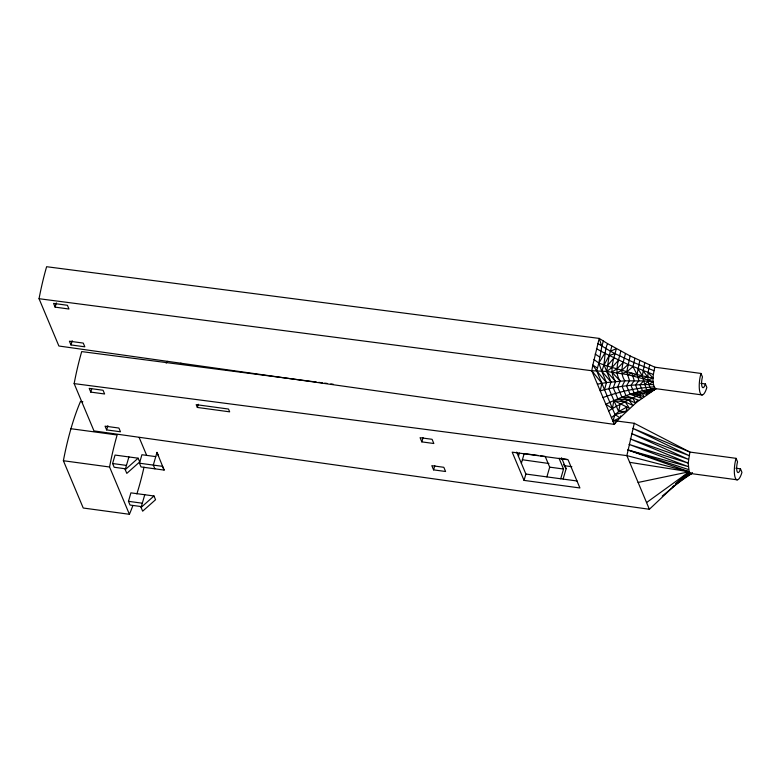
<?xml version="1.0" encoding="UTF-8"?>
<svg xmlns="http://www.w3.org/2000/svg" width="781" height="781" viewBox="0 0 781 781"><rect width="100%" height="100%" fill="white"/><g stroke="black" fill="none" stroke-linecap="round" stroke-linejoin="round"><path stroke-width="1.17" d="M620.758 415.843L619.948 417.806L614.276 424.386L58.887 346.012L39.05 298.713A120.372 35.428 -82.3 0 1 46.616 266.712L599.203 338.407L607.54 343.611C603.567 352.426 605.988 362.462 601.692 371.073L606.427 382.573L604.523 389.739L615.038 414.584L619.948 417.806L636.447 402.391L656.04 388.684L702.217 394.952M655.435 388.469L653.414 389.719L656.284 388.518L652.545 390.48L656.04 388.684L654.966 388.264C651.452 381.889 653.385 373.933 654.82 367.187L630.14 355.97L607.54 343.611M627.055 409.254L626.157 411.441L618.65 411.597L608.868 388.733L610.996 381.968L606.72 371.463L609.209 355.521L611.865 346.159M649.743 365.039C647.41 372.869 646.707 381.655 650.817 388.987L653.785 390.149L655.503 388.479C638.165 390.549 621.481 396.66 605.841 404.265L612.46 408.502C626.352 400.907 640.43 393.673 655.503 388.479M651.52 391.613L646.658 389.826L643.671 380.933L624.878 380.825L606.427 382.573L596.704 370.829L598.832 363.087L601.819 346.471L599.203 338.407L592.828 365.078L596.704 370.829L601.887 383.305L600.208 390.851C616.072 386.556 632.522 384.447 648.952 384.555L653.111 381.684L643.671 380.933L639.971 384.711L642.509 390.773L645.858 392.189L651.52 391.613L651.608 390.949M644.725 362.853L642.304 375.837L643.671 380.933M639.785 360.607L637.023 374.577L638.956 380.728L635.48 384.955L638.37 391.837L647 394.542L647.693 392.999M613.817 400.526L629.457 408.356L625.366 402.069L613.817 400.526L612.46 408.502L608.653 410.972M615.311 422.462L614.276 424.386L591.773 370.731L592.828 365.078L597.465 368.076M630.14 355.97L626.713 371.902L629.554 380.679L626.538 385.775L630.111 394.298L641.718 398.32L638.799 394.903L634.231 393.009L632.571 389.455L630.999 385.316L634.25 380.64L631.868 373.24L627.143 374.538L606.72 371.463L591.773 370.731L39.05 298.713M634.289 423.292L626.86 455.626L649.372 509.28L689.174 471.773L688.178 463.104L689.906 452.072L634.289 423.292L616.15 420.939M625.435 353.578C623.404 362.53 619.011 372.303 624.878 380.825L622.086 386.351L626.001 395.694L639.053 400.341M611.464 417.679L618.65 411.597L620.182 403.865M620.817 351.147C618.542 360.988 613.681 371.736 620.221 381.089L617.654 387.034L621.92 397.197L635.695 403.006L632.522 398.017L621.92 397.197M621.998 373.543L626.713 371.902L632.991 366.601L634.924 358.313M597.787 343.484L610.478 351.255L616.297 348.668C613.788 359.455 608.37 371.239 615.594 381.47L613.251 387.825L617.859 398.808L632.883 405.339L629.027 400.194L617.859 398.808M601.819 346.471L603.313 341.024M55.129 307.138L53.557 303.409L67.41 305.283L68.972 309.022L55.129 307.138L56.349 302.901M70.983 344.938L69.411 341.199L83.264 343.084L84.826 346.813L70.983 344.938L72.203 340.701M90.772 392.101L89.2 388.372L103.053 390.246L104.615 393.985L90.772 392.101L91.689 388.928M106.626 429.901L105.054 426.162L118.907 428.047L120.479 431.776L106.626 429.901L107.846 425.665M125.712 468.825L114.172 467.263L112.61 463.524L115.051 455.059L138.139 458.193L139.701 461.922L126.805 473.374L125.233 469.645L128.904 456.934M141.576 506.625L130.027 505.053L128.465 501.324L130.905 492.85L153.994 495.984L155.556 499.723L142.659 511.174L141.088 507.435L144.758 494.734M154.882 468.825L153.31 465.085L156.981 452.384L164.117 470.074L141.029 466.94L139.467 463.211L141.908 454.737L155.761 456.621M197.349 407.448L196.177 404.646L228.501 409.039L229.673 411.841L197.349 407.448L198.267 404.275M421.838 441.88L420.08 437.682L432.078 439.303L433.845 443.51L421.838 441.88L423.058 437.643M433.582 469.869L431.825 465.671L443.823 467.302L445.59 471.499L433.582 469.869L434.802 465.642M518.438 456.309L519.375 453.058M521.376 463.309L524.188 453.566L538.187 455.469M524.041 480.393L512.199 452.16L568.06 459.745L579.912 487.969L524.041 480.393L525.877 474.038L516.671 452.111M546.885 476.888L549.697 467.145L545.187 456.416L540.52 455.782M560.729 478.773L563.54 469.03L559.04 458.301L567.211 459.404M563.179 478.88L566.118 468.717L561.519 457.773M617.039 421.066L612.87 421.037L615.038 414.584L626.157 411.441L626.821 407.086L618.65 411.597M647 394.542L645.858 392.189L646.658 389.826M636.447 402.391L637.14 400.682M653.375 374.47L628.09 364.502L604.816 353.256L598.832 363.087L601.692 371.073L610.996 381.968M593.95 359.514L598.832 363.087L607.169 366.035L613.925 357.962M618.552 360.187L611.904 367.568L606.72 371.463L615.594 381.47M623.277 362.364L616.746 369.052L611.777 372.01L620.221 381.089M628.09 364.502L621.676 370.506L616.873 372.703M125.233 469.645L138.139 458.193M141.088 507.435L153.994 495.984M675.585 483.732L689.174 471.773L691.136 473.579L737.303 479.837M644.462 384.574L648.386 381.255M662.239 496.081L690.062 473.159L680.505 480.305M646.561 502.573L689.174 471.773L627.914 449.963L688.198 466.579L629.047 444.399L688.178 463.104L630.247 438.942L688.471 459.365L631.526 433.592L689.057 455.596L632.874 428.378L689.906 452.072L736.073 458.34L737.547 461.844A7.312 2.148 -82.3 0 0 737.176 471.695A7.312 2.148 -82.3 0 0 740.486 468.834L741.95 472.339A14.624 4.305 -82.3 0 1 735.351 478.04A14.624 4.305 -82.3 0 1 736.073 458.34M672.461 486.953L674.423 485.548M676.395 484.132L692.327 473.003L683.111 478.753M682.985 478.694L691.136 473.579M685.923 476.361L692.327 473.003M612.87 421.037L619.948 417.806M603.02 397.558C619.401 391.525 636.652 387.864 654.087 386.888M627.143 374.538L647.898 379.966L653.082 378.219L648.171 372.586M653.97 370.711L633.83 362.53L614.969 353.588L609.209 355.521L604.055 364.981L606.72 371.463M642.695 378.394L647.664 377.057L653.082 378.219M632.317 375.671L637.023 374.577L647.664 377.057L643.036 370.633M637.501 376.959L642.304 375.837L637.979 368.642M638.116 482.453L689.174 471.773L626.86 455.626L74.146 383.608A120.372 35.428 -82.3 0 1 81.702 351.596L316.285 382.036M597.397 384.145L606.427 382.573M654.966 388.264L650.817 388.987L649.392 390.832L653.785 390.149M648.952 384.555L653.453 384.642M634.231 393.009L642.548 393.468L643.925 396.689L638.799 394.903L630.111 394.298M318.697 382.348L322.328 382.817M324.75 383.129L327.161 383.442M330.793 383.92L333.214 384.232M654.82 367.187L700.987 373.455L702.451 376.95A7.312 2.148 -82.3 0 0 702.09 386.8A7.312 2.148 -82.3 0 0 705.389 383.949L706.854 387.444A14.624 4.305 -82.3 0 1 700.254 393.155A14.624 4.305 -82.3 0 1 700.987 373.455M700.772 383.325L705.389 383.949M735.868 468.209L740.486 468.834M80.502 401.444L82.874 401.766M549.697 467.145L563.54 469.03M525.877 474.038L577.071 480.989M70.954 428.72L117.13 434.988A120.372 35.428 -82.3 0 0 109.565 466.999L129.402 514.288L83.235 508.021L63.388 460.731A120.372 35.428 -82.3 0 1 80.511 401.414M139.467 463.211L162.546 466.345L164.117 470.074M112.61 463.524L126.454 465.408M63.388 460.731L109.565 466.999M128.465 501.324L142.318 503.208M522.372 459.755L548.926 463.504M564.624 465.72L571.868 466.735M649.372 509.28L93.984 430.907L74.146 383.608M629.671 462.332L689.174 471.773M645.858 392.189L649.265 393.077M627.914 449.963L688.539 469.537M607.169 366.035L637.023 374.577L632.991 366.601M647.898 379.966L653.111 381.684M610.478 351.255L614.969 353.588M604.816 353.256L596.44 348.707M595.161 354.047L599.74 357.083M591.773 370.731L601.887 383.305L604.523 389.739M563.491 464.402L566.118 468.717M156.981 452.384L158.543 456.114M139.135 437.409L146.516 455.001M166.187 363.136A9.753 4.169 16.1 0 1 167.7 361.369M180.753 363.136A9.753 4.169 16.1 0 1 182.627 364.307M144.016 467.136A120.372 35.428 -82.3 0 1 136.87 493.914M132.76 505.893A120.372 35.428 -82.3 0 1 129.392 514.318"/></g></svg>
